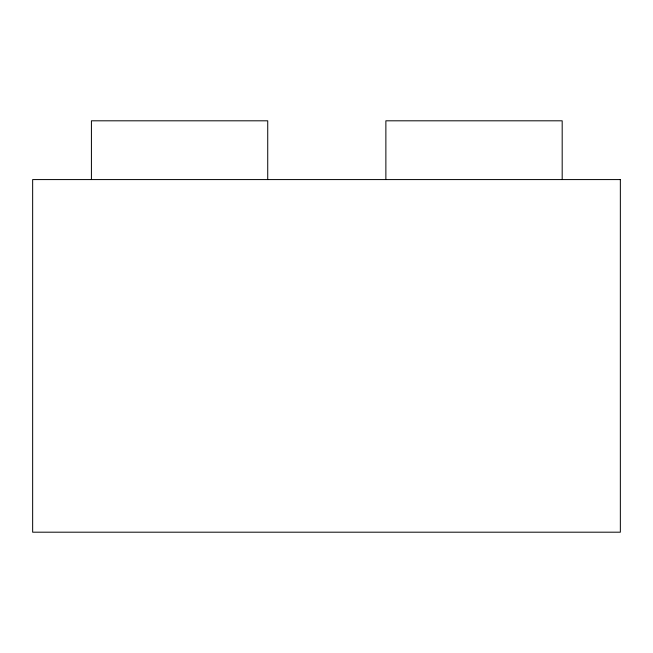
<?xml version="1.0" encoding="UTF-8"?>
<svg xmlns="http://www.w3.org/2000/svg" width="653" height="653" viewBox="0 0 653 653"><rect width="100%" height="100%" fill="white"/><g stroke="black" fill="none" stroke-linecap="round" stroke-linejoin="round"><path stroke-width="0.98" d="M562.184 179.575L562.184 120.805L385.874 120.805L385.874 179.575M267.73 179.575L267.73 120.805L91.42 120.805L91.42 179.575M620.35 179.575L32.65 179.575L32.65 532.195L620.35 532.195L620.35 179.575"/></g></svg>
